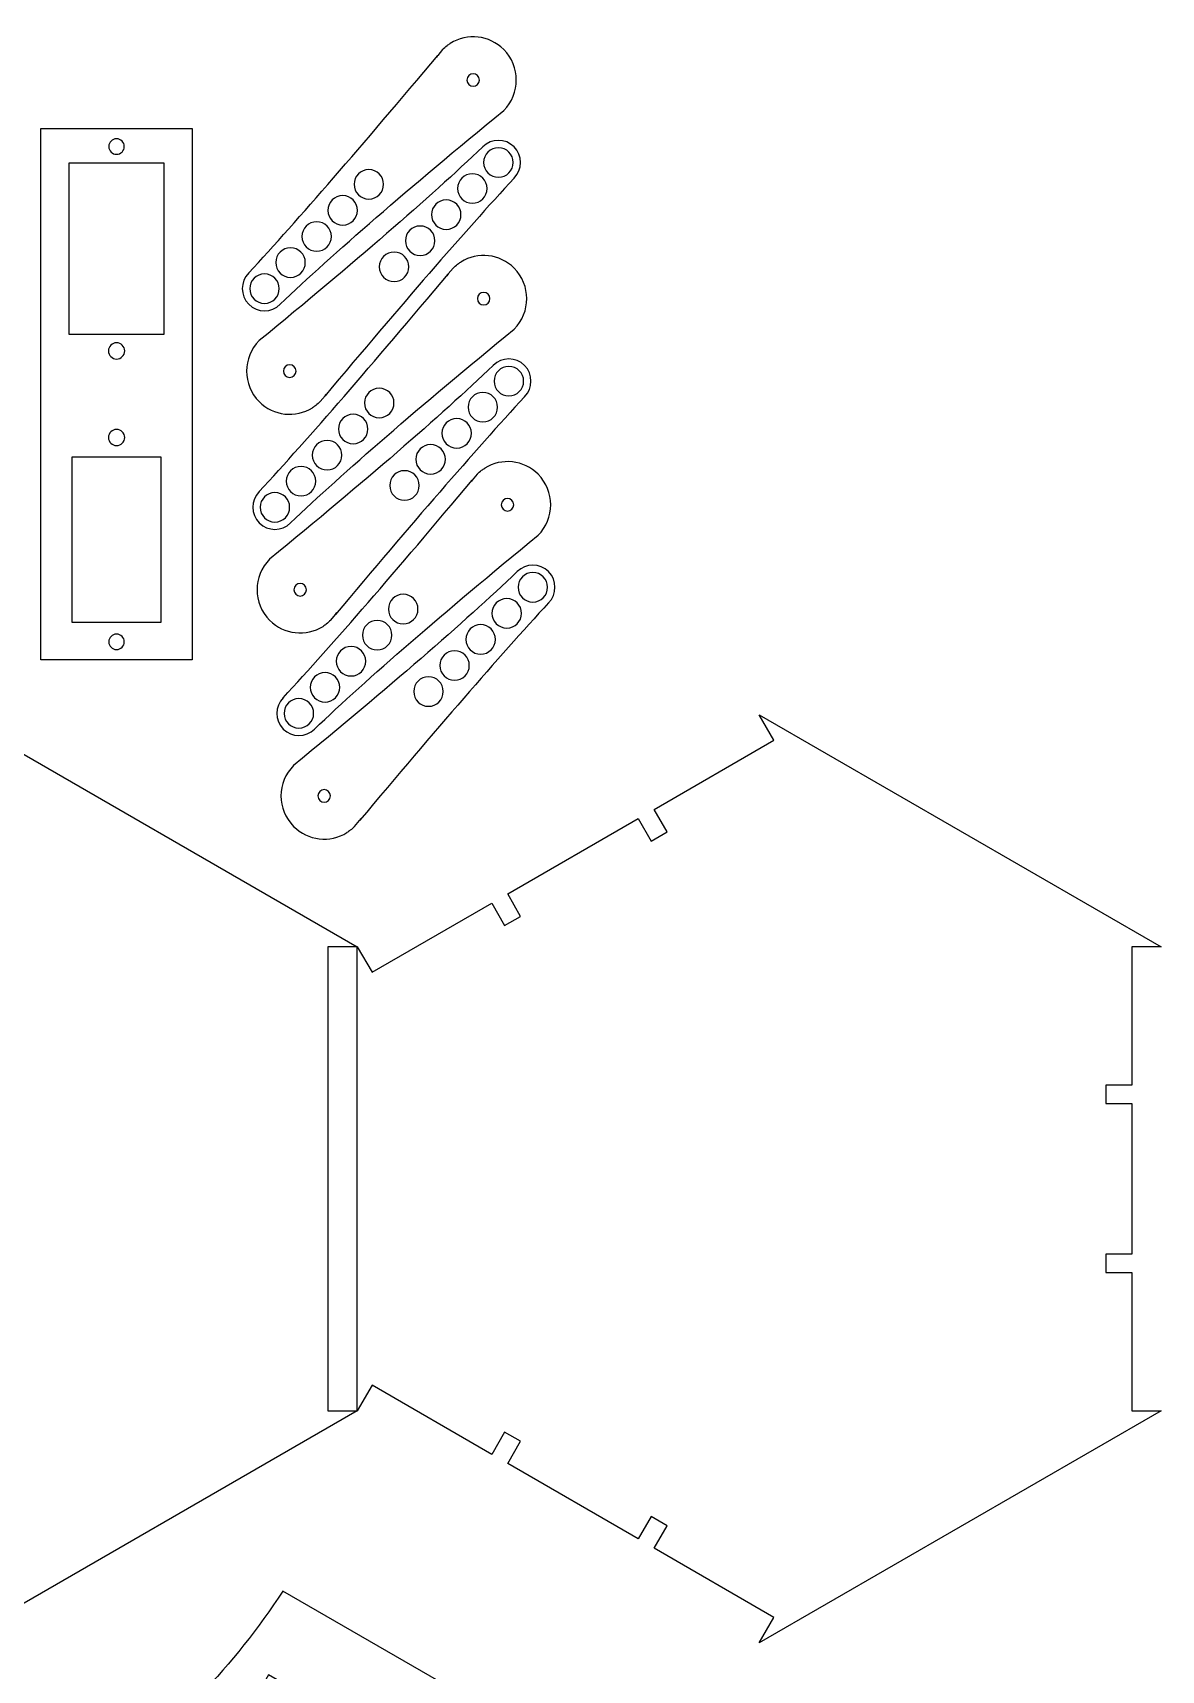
# Model space of a CAD drawing. Header units: inches. Extents: x 0 to 327, y 0 to 371.
# Drawn here: x 174 to 326.9, y 149.3 to 371.2 of the extents above; entities that cross this region are included whole.
import ezdxf

# ---------------------------------------------------------------- set-up
doc = ezdxf.new("R2010")
doc.units = ezdxf.units.IN
doc.header["$MEASUREMENT"] = 0
doc.layers.add('Layer 1', color=7, linetype='Continuous')

# ---------------------------------------------------------------- blocks, each defined once
blk = doc.blocks.new('block 13')
at = {"layer": 'Layer 1', "color": 7, "lineweight": 25, "true_color": 0xffffff}
blk.add_open_spline([(207.85, 160), (201.2, 149.94), (193.07, 141.16), (183.09, 134.4), (176.7, 130.07), (169.81, 126.74), (162.46, 124.37), (154.72, 121.86), (146.69, 120.49), (138.56, 120)], degree=3, knots=[0, 0, 0, 0, 1, 1, 1, 2, 2, 2, 3, 3, 3, 3], dxfattribs=at)
blk = doc.blocks.new('block 14')
at = {"layer": 'Layer 1', "color": 7, "lineweight": 25, "true_color": 0xffffff}
blk.add_lwpolyline([(138.5641, 120), (138.5641, 40)], dxfattribs=at)
blk = doc.blocks.new('block 15')
at = {"layer": 'Layer 1', "color": 7, "lineweight": 25, "true_color": 0xffffff}
blk.add_open_spline([(138.56, 40), (150.6, 39.28), (162.26, 36.62), (173.11, 31.36), (180.06, 27.99), (186.38, 23.69), (192.11, 18.51), (198.16, 13.06), (203.36, 6.8), (207.85, 0)], degree=3, knots=[0, 0, 0, 0, 1, 1, 1, 2, 2, 2, 3, 3, 3, 3], dxfattribs=at)
blk = doc.blocks.new('block 16')
at = {"layer": 'Layer 1', "color": 7, "lineweight": 25, "true_color": 0xffffff}
blk.add_lwpolyline([(207.85, 0), (277.13, 40)], dxfattribs=at)
blk = doc.blocks.new('block 17')
at = {"layer": 'Layer 1', "color": 7, "lineweight": 25, "true_color": 0xffffff}
blk.add_open_spline([(277.13, 40), (271.74, 50.78), (268.2, 62.21), (267.34, 74.24), (266.78, 81.94), (267.34, 89.57), (268.96, 97.12), (270.66, 105.08), (273.49, 112.72), (277.13, 120)], degree=3, knots=[0, 0, 0, 0, 1, 1, 1, 2, 2, 2, 3, 3, 3, 3], dxfattribs=at)
blk = doc.blocks.new('block 18')
at = {"layer": 'Layer 1', "color": 7, "lineweight": 25, "true_color": 0xffffff}
blk.add_lwpolyline([(277.13, 120), (207.85, 160)], dxfattribs=at)
blk = doc.blocks.new('block 19')
at = {"layer": 'Layer 1', "color": 7, "lineweight": 25, "true_color": 0xffffff}
blk.add_lwpolyline([(205.91, 148.65), (203.91, 145.18), (266.26, 109.18), (268.26, 112.65), (205.91, 148.65)], dxfattribs=at)
blk = doc.blocks.new('block 20')
at = {"layer": 'Layer 1', "color": 7, "lineweight": 25, "true_color": 0xffffff}
blk.add_lwpolyline([(149.36, 44), (153.36, 44), (153.36, 116), (149.36, 116), (149.36, 44)], dxfattribs=at)
blk = doc.blocks.new('block 21')
at = {"layer": 'Layer 1', "color": 7, "lineweight": 25, "true_color": 0xffffff}
blk.add_lwpolyline([(203.91, 14.82), (205.91, 11.35), (268.26, 47.35), (266.26, 50.82), (203.91, 14.82)], dxfattribs=at)
blk = doc.blocks.new('block 12')
at = {"layer": 'Layer 1'}
for name in ['block 13', 'block 18', 'block 19', 'block 14', 'block 17', 'block 20', 'block 21', 'block 15', 'block 16']:
    blk.add_blockref(name, (0, 0), dxfattribs=at)
blk = doc.blocks.new('block 25')
at = {"layer": 'Layer 1', "color": 7, "lineweight": 25, "true_color": 0xffffff}
blk.add_lwpolyline([(108.96, 247.35), (110.96, 243.88), (165.45, 275.34), (163.45, 278.8), (217.93, 247.35), (213.93, 247.35), (213.93, 184.44), (217.93, 184.44), (163.45, 152.98), (165.45, 156.44), (110.96, 187.9), (108.96, 184.44), (108.96, 247.35)], dxfattribs=at)
blk = doc.blocks.new('block 24')
at = {"layer": 'Layer 1'}
blk.add_blockref('block 25', (0, 0), dxfattribs=at)
blk = doc.blocks.new('block 27')
at = {"layer": 'Layer 1', "color": 7, "lineweight": 25, "true_color": 0xffffff}
blk.add_lwpolyline([(238.32, 254.5), (256, 264.71), (257.75, 261.68), (259.92, 262.93), (258.17, 265.96), (274.41, 275.34), (272.41, 278.8), (326.89, 247.35), (322.89, 247.35), (322.89, 228.6), (319.39, 228.6), (319.39, 226.1), (322.89, 226.1), (322.89, 205.69), (319.39, 205.69), (319.39, 203.19), (322.89, 203.19), (322.89, 184.44), (326.89, 184.44), (272.41, 152.98), (274.41, 156.44), (258.17, 165.82), (259.92, 168.85), (257.75, 170.1), (256, 167.07), (238.32, 177.28), (240.06, 180.32), (237.89, 181.56), (236.15, 178.53), (219.93, 187.9), (217.93, 184.44), (217.93, 247.35), (219.93, 243.88), (236.15, 253.25), (237.89, 250.22), (240.06, 251.46), (238.32, 254.5)], dxfattribs=at)
blk = doc.blocks.new('block 26')
at = {"layer": 'Layer 1'}
blk.add_blockref('block 27', (0, 0), dxfattribs=at)
blk = doc.blocks.new('block 61')
at = {"layer": 'Layer 1', "color": 7, "lineweight": 25, "true_color": 0xffffff}
blk.add_open_spline([(184.21, 316.38), (184.21, 316.98), (184.7, 317.48), (185.31, 317.48), (185.91, 317.48), (186.41, 316.98), (186.41, 316.38), (186.41, 315.77), (185.91, 315.28), (185.31, 315.28), (184.7, 315.28), (184.21, 315.77), (184.21, 316.38), (184.21, 316.38), (184.21, 316.38), (184.21, 316.38)], degree=3, knots=[0, 0, 0, 0, 1, 1, 1, 2, 2, 2, 3, 3, 3, 4, 4, 4, 5, 5, 5, 5], dxfattribs=at)
blk = doc.blocks.new('block 62')
at = {"layer": 'Layer 1', "color": 7, "lineweight": 25, "true_color": 0xffffff}
blk.add_open_spline([(184.21, 328.12), (184.21, 328.73), (184.7, 329.22), (185.31, 329.22), (185.91, 329.22), (186.41, 328.73), (186.41, 328.12), (186.41, 327.52), (185.91, 327.02), (185.31, 327.02), (184.7, 327.02), (184.21, 327.52), (184.21, 328.12), (184.21, 328.12), (184.21, 328.12), (184.21, 328.12)], degree=3, knots=[0, 0, 0, 0, 1, 1, 1, 2, 2, 2, 3, 3, 3, 4, 4, 4, 5, 5, 5, 5], dxfattribs=at)
blk = doc.blocks.new('block 63')
at = {"layer": 'Layer 1', "color": 7, "lineweight": 25, "true_color": 0xffffff}
blk.add_open_spline([(184.26, 288.68), (184.26, 289.26), (184.73, 289.73), (185.31, 289.73), (185.89, 289.73), (186.36, 289.26), (186.36, 288.68), (186.36, 288.1), (185.89, 287.63), (185.31, 287.63), (184.73, 287.63), (184.26, 288.1), (184.26, 288.68), (184.26, 288.68), (184.26, 288.68), (184.26, 288.68)], degree=3, knots=[0, 0, 0, 0, 1, 1, 1, 2, 2, 2, 3, 3, 3, 4, 4, 4, 5, 5, 5, 5], dxfattribs=at)
blk = doc.blocks.new('block 64')
at = {"layer": 'Layer 1', "color": 7, "lineweight": 25, "true_color": 0xffffff}
blk.add_open_spline([(184.26, 355.82), (184.26, 356.4), (184.73, 356.87), (185.31, 356.87), (185.89, 356.87), (186.36, 356.4), (186.36, 355.82), (186.36, 355.24), (185.89, 354.77), (185.31, 354.77), (184.73, 354.77), (184.26, 355.24), (184.26, 355.82), (184.26, 355.82), (184.26, 355.82), (184.26, 355.82)], degree=3, knots=[0, 0, 0, 0, 1, 1, 1, 2, 2, 2, 3, 3, 3, 4, 4, 4, 5, 5, 5, 5], dxfattribs=at)
blk = doc.blocks.new('block 65')
at = {"layer": 'Layer 1', "color": 7, "lineweight": 25, "true_color": 0xffffff}
blk.add_lwpolyline([(191.36, 313.73), (179.26, 313.73), (179.26, 291.33), (191.36, 291.33), (191.36, 313.73)], dxfattribs=at)
blk = doc.blocks.new('block 66')
at = {"layer": 'Layer 1', "color": 7, "lineweight": 25, "true_color": 0xffffff}
blk.add_lwpolyline([(191.76, 330.37), (191.76, 353.57), (178.86, 353.57), (178.86, 330.37), (191.76, 330.37)], dxfattribs=at)
blk = doc.blocks.new('block 67')
at = {"layer": 'Layer 1', "color": 7, "lineweight": 25, "true_color": 0xffffff}
blk.add_lwpolyline([(175.03, 286.25), (175.03, 358.25), (195.58, 358.25), (195.58, 286.25), (175.03, 286.25)], dxfattribs=at)
blk = doc.blocks.new('block 60')
at = {"layer": 'Layer 1'}
for name in ['block 67', 'block 64', 'block 66', 'block 62', 'block 61', 'block 65', 'block 63']:
    blk.add_blockref(name, (0, 0), dxfattribs=at)
blk = doc.blocks.new('block 77')
at = {"layer": 'Layer 1', "color": 7, "lineweight": 25, "true_color": 0xffffff}
blk.add_open_spline([(209.35, 295.74), (209.35, 296.21), (209.73, 296.59), (210.2, 296.59), (210.67, 296.59), (211.05, 296.21), (211.05, 295.74), (211.05, 295.27), (210.67, 294.89), (210.2, 294.89), (209.73, 294.89), (209.35, 295.27), (209.35, 295.74), (209.35, 295.74), (209.35, 295.74), (209.35, 295.74)], degree=3, knots=[0, 0, 0, 0, 1, 1, 1, 2, 2, 2, 3, 3, 3, 4, 4, 4, 5, 5, 5, 5], dxfattribs=at)
blk = doc.blocks.new('block 78')
at = {"layer": 'Layer 1', "color": 7, "lineweight": 25, "true_color": 0xffffff}
blk.add_open_spline([(222.34, 309.88), (222.34, 310.99), (223.23, 311.88), (224.34, 311.88), (225.44, 311.88), (226.34, 310.99), (226.34, 309.88), (226.34, 308.78), (225.44, 307.88), (224.34, 307.88), (223.23, 307.88), (222.34, 308.78), (222.34, 309.88), (222.34, 309.88), (222.34, 309.88), (222.34, 309.88)], degree=3, knots=[0, 0, 0, 0, 1, 1, 1, 2, 2, 2, 3, 3, 3, 4, 4, 4, 5, 5, 5, 5], dxfattribs=at)
blk = doc.blocks.new('block 79')
at = {"layer": 'Layer 1', "color": 7, "lineweight": 25, "true_color": 0xffffff}
blk.add_open_spline([(225.87, 313.42), (225.87, 314.52), (226.77, 315.42), (227.87, 315.42), (228.98, 315.42), (229.87, 314.52), (229.87, 313.42), (229.87, 312.31), (228.98, 311.42), (227.87, 311.42), (226.77, 311.42), (225.87, 312.31), (225.87, 313.42), (225.87, 313.42), (225.87, 313.42), (225.87, 313.42)], degree=3, knots=[0, 0, 0, 0, 1, 1, 1, 2, 2, 2, 3, 3, 3, 4, 4, 4, 5, 5, 5, 5], dxfattribs=at)
blk = doc.blocks.new('block 80')
at = {"layer": 'Layer 1', "color": 7, "lineweight": 25, "true_color": 0xffffff}
blk.add_open_spline([(232.95, 320.49), (232.95, 321.59), (233.84, 322.49), (234.95, 322.49), (236.05, 322.49), (236.95, 321.59), (236.95, 320.49), (236.95, 319.38), (236.05, 318.49), (234.95, 318.49), (233.84, 318.49), (232.95, 319.38), (232.95, 320.49), (232.95, 320.49), (232.95, 320.49), (232.95, 320.49)], degree=3, knots=[0, 0, 0, 0, 1, 1, 1, 2, 2, 2, 3, 3, 3, 4, 4, 4, 5, 5, 5, 5], dxfattribs=at)
blk = doc.blocks.new('block 81')
at = {"layer": 'Layer 1', "color": 7, "lineweight": 25, "true_color": 0xffffff}
blk.add_open_spline([(229.41, 316.95), (229.41, 318.06), (230.31, 318.95), (231.41, 318.95), (232.51, 318.95), (233.41, 318.06), (233.41, 316.95), (233.41, 315.85), (232.51, 314.95), (231.41, 314.95), (230.31, 314.95), (229.41, 315.85), (229.41, 316.95), (229.41, 316.95), (229.41, 316.95), (229.41, 316.95)], degree=3, knots=[0, 0, 0, 0, 1, 1, 1, 2, 2, 2, 3, 3, 3, 4, 4, 4, 5, 5, 5, 5], dxfattribs=at)
blk = doc.blocks.new('block 82')
at = {"layer": 'Layer 1', "color": 7, "lineweight": 25, "true_color": 0xffffff}
blk.add_open_spline([(240.6, 321.9), (241.77, 323.07), (241.77, 324.97), (240.6, 326.14), (239.43, 327.32), (237.53, 327.32), (236.36, 326.14)], degree=3, knots=[0, 0, 0, 0, 1, 1, 1, 2, 2, 2, 2], dxfattribs=at)
blk = doc.blocks.new('block 83')
at = {"layer": 'Layer 1', "color": 7, "lineweight": 25, "true_color": 0xffffff}
blk.add_open_spline([(236.36, 326.14), (229.08, 319.21), (218.98, 310.46), (206.06, 299.88)], degree=3, dxfattribs=at)
blk = doc.blocks.new('block 84')
at = {"layer": 'Layer 1', "color": 7, "lineweight": 25, "true_color": 0xffffff}
blk.add_open_spline([(206.06, 299.88), (203.78, 297.59), (203.78, 293.89), (206.06, 291.6), (207.99, 289.68), (210.99, 289.33), (213.3, 290.78)], degree=3, knots=[0, 0, 0, 0, 1, 1, 1, 2, 2, 2, 2], dxfattribs=at)
blk = doc.blocks.new('block 85')
at = {"layer": 'Layer 1', "color": 7, "lineweight": 25, "true_color": 0xffffff}
blk.add_open_spline([(214.33, 291.6), (214.15, 291.42), (213.95, 291.24), (213.73, 291.07), (213.59, 290.97), (213.44, 290.87), (213.3, 290.78)], degree=3, knots=[0, 0, 0, 0, 1, 1, 1, 2, 2, 2, 2], dxfattribs=at)
blk = doc.blocks.new('block 86')
at = {"layer": 'Layer 1', "color": 7, "lineweight": 25, "true_color": 0xffffff}
blk.add_lwpolyline([(214.33, 291.6), (214.33, 291.6)], dxfattribs=at)
blk = doc.blocks.new('block 87')
at = {"layer": 'Layer 1', "color": 7, "lineweight": 25, "true_color": 0xffffff}
blk.add_lwpolyline([(214.33, 291.6), (215, 292.4)], dxfattribs=at)
blk = doc.blocks.new('block 88')
at = {"layer": 'Layer 1', "color": 7, "lineweight": 25, "true_color": 0xffffff}
blk.add_open_spline([(215, 292.4), (215.05, 292.48), (215.11, 292.56), (215.16, 292.64)], degree=3, dxfattribs=at)
blk = doc.blocks.new('block 89')
at = {"layer": 'Layer 1', "color": 7, "lineweight": 25, "true_color": 0xffffff}
blk.add_open_spline([(215, 292.4), (215.05, 292.48), (215.11, 292.56), (215.16, 292.64)], degree=3, dxfattribs=at)
blk = doc.blocks.new('block 90')
at = {"layer": 'Layer 1', "color": 7, "lineweight": 25, "true_color": 0xffffff}
blk.add_open_spline([(240.6, 321.9), (233.81, 314.52), (225.27, 304.68), (215, 292.4)], degree=3, dxfattribs=at)
blk = doc.blocks.new('block 91')
at = {"layer": 'Layer 1', "color": 7, "lineweight": 25, "true_color": 0xffffff}
blk.add_open_spline([(236.48, 324.02), (236.48, 325.13), (237.38, 326.02), (238.48, 326.02), (239.59, 326.02), (240.48, 325.13), (240.48, 324.02), (240.48, 322.92), (239.59, 322.02), (238.48, 322.02), (237.38, 322.02), (236.48, 322.92), (236.48, 324.02), (236.48, 324.02), (236.48, 324.02), (236.48, 324.02)], degree=3, knots=[0, 0, 0, 0, 1, 1, 1, 2, 2, 2, 3, 3, 3, 4, 4, 4, 5, 5, 5, 5], dxfattribs=at)
blk = doc.blocks.new('block 76')
at = {"layer": 'Layer 1'}
for name in ['block 82', 'block 83', 'block 91', 'block 90', 'block 80', 'block 81', 'block 79', 'block 78', 'block 84', 'block 77', 'block 85', 'block 87', 'block 86', 'block 88', 'block 89']:
    blk.add_blockref(name, (0, 0), dxfattribs=at)
blk = doc.blocks.new('block 93')
at = {"layer": 'Layer 1', "color": 7, "lineweight": 25, "true_color": 0xffffff}
blk.add_open_spline([(235.91, 335.2), (235.91, 334.74), (235.53, 334.35), (235.06, 334.35), (234.59, 334.35), (234.21, 334.74), (234.21, 335.2), (234.21, 335.67), (234.59, 336.05), (235.06, 336.05), (235.53, 336.05), (235.91, 335.67), (235.91, 335.2), (235.91, 335.2), (235.91, 335.2), (235.91, 335.2)], degree=3, knots=[0, 0, 0, 0, 1, 1, 1, 2, 2, 2, 3, 3, 3, 4, 4, 4, 5, 5, 5, 5], dxfattribs=at)
blk = doc.blocks.new('block 94')
at = {"layer": 'Layer 1', "color": 7, "lineweight": 25, "true_color": 0xffffff}
blk.add_open_spline([(222.91, 321.06), (222.91, 319.96), (222.02, 319.06), (220.91, 319.06), (219.81, 319.06), (218.91, 319.96), (218.91, 321.06), (218.91, 322.17), (219.81, 323.06), (220.91, 323.06), (222.02, 323.06), (222.91, 322.17), (222.91, 321.06), (222.91, 321.06), (222.91, 321.06), (222.91, 321.06)], degree=3, knots=[0, 0, 0, 0, 1, 1, 1, 2, 2, 2, 3, 3, 3, 4, 4, 4, 5, 5, 5, 5], dxfattribs=at)
blk = doc.blocks.new('block 95')
at = {"layer": 'Layer 1', "color": 7, "lineweight": 25, "true_color": 0xffffff}
blk.add_open_spline([(219.38, 317.53), (219.38, 316.42), (218.48, 315.53), (217.38, 315.53), (216.27, 315.53), (215.38, 316.42), (215.38, 317.53), (215.38, 318.63), (216.27, 319.53), (217.38, 319.53), (218.48, 319.53), (219.38, 318.63), (219.38, 317.53), (219.38, 317.53), (219.38, 317.53), (219.38, 317.53)], degree=3, knots=[0, 0, 0, 0, 1, 1, 1, 2, 2, 2, 3, 3, 3, 4, 4, 4, 5, 5, 5, 5], dxfattribs=at)
blk = doc.blocks.new('block 96')
at = {"layer": 'Layer 1', "color": 7, "lineweight": 25, "true_color": 0xffffff}
blk.add_open_spline([(212.31, 310.46), (212.31, 309.35), (211.41, 308.46), (210.31, 308.46), (209.2, 308.46), (208.31, 309.35), (208.31, 310.46), (208.31, 311.56), (209.2, 312.46), (210.31, 312.46), (211.41, 312.46), (212.31, 311.56), (212.31, 310.46), (212.31, 310.46), (212.31, 310.46), (212.31, 310.46)], degree=3, knots=[0, 0, 0, 0, 1, 1, 1, 2, 2, 2, 3, 3, 3, 4, 4, 4, 5, 5, 5, 5], dxfattribs=at)
blk = doc.blocks.new('block 97')
at = {"layer": 'Layer 1', "color": 7, "lineweight": 25, "true_color": 0xffffff}
blk.add_open_spline([(215.84, 313.99), (215.84, 312.89), (214.95, 311.99), (213.84, 311.99), (212.74, 311.99), (211.84, 312.89), (211.84, 313.99), (211.84, 315.1), (212.74, 315.99), (213.84, 315.99), (214.95, 315.99), (215.84, 315.1), (215.84, 313.99), (215.84, 313.99), (215.84, 313.99), (215.84, 313.99)], degree=3, knots=[0, 0, 0, 0, 1, 1, 1, 2, 2, 2, 3, 3, 3, 4, 4, 4, 5, 5, 5, 5], dxfattribs=at)
blk = doc.blocks.new('block 98')
at = {"layer": 'Layer 1', "color": 7, "lineweight": 25, "true_color": 0xffffff}
blk.add_open_spline([(204.65, 309.04), (203.48, 307.87), (203.48, 305.97), (204.65, 304.8), (205.82, 303.63), (207.72, 303.63), (208.89, 304.8)], degree=3, knots=[0, 0, 0, 0, 1, 1, 1, 2, 2, 2, 2], dxfattribs=at)
blk = doc.blocks.new('block 99')
at = {"layer": 'Layer 1', "color": 7, "lineweight": 25, "true_color": 0xffffff}
blk.add_open_spline([(208.89, 304.8), (216.17, 311.73), (226.27, 320.49), (239.19, 331.07)], degree=3, dxfattribs=at)
blk = doc.blocks.new('block 100')
at = {"layer": 'Layer 1', "color": 7, "lineweight": 25, "true_color": 0xffffff}
blk.add_open_spline([(239.19, 331.07), (241.48, 333.35), (241.48, 337.06), (239.19, 339.34), (237.27, 341.27), (234.27, 341.61), (231.96, 340.17)], degree=3, knots=[0, 0, 0, 0, 1, 1, 1, 2, 2, 2, 2], dxfattribs=at)
blk = doc.blocks.new('block 101')
at = {"layer": 'Layer 1', "color": 7, "lineweight": 25, "true_color": 0xffffff}
blk.add_open_spline([(230.92, 339.34), (231.1, 339.52), (231.31, 339.7), (231.53, 339.87), (231.67, 339.98), (231.81, 340.08), (231.96, 340.17)], degree=3, knots=[0, 0, 0, 0, 1, 1, 1, 2, 2, 2, 2], dxfattribs=at)
blk = doc.blocks.new('block 102')
at = {"layer": 'Layer 1', "color": 7, "lineweight": 25, "true_color": 0xffffff}
blk.add_lwpolyline([(230.92, 339.34), (230.92, 339.34)], dxfattribs=at)
blk = doc.blocks.new('block 103')
at = {"layer": 'Layer 1', "color": 7, "lineweight": 25, "true_color": 0xffffff}
blk.add_lwpolyline([(230.92, 339.34), (230.25, 338.55)], dxfattribs=at)
blk = doc.blocks.new('block 104')
at = {"layer": 'Layer 1', "color": 7, "lineweight": 25, "true_color": 0xffffff}
blk.add_open_spline([(230.25, 338.55), (230.2, 338.47), (230.15, 338.39), (230.09, 338.3)], degree=3, dxfattribs=at)
blk = doc.blocks.new('block 105')
at = {"layer": 'Layer 1', "color": 7, "lineweight": 25, "true_color": 0xffffff}
blk.add_open_spline([(230.25, 338.54), (230.2, 338.47), (230.15, 338.39), (230.09, 338.3)], degree=3, dxfattribs=at)
blk = doc.blocks.new('block 106')
at = {"layer": 'Layer 1', "color": 7, "lineweight": 25, "true_color": 0xffffff}
blk.add_open_spline([(204.65, 309.04), (211.44, 316.43), (219.98, 326.26), (230.25, 338.54)], degree=3, dxfattribs=at)
blk = doc.blocks.new('block 107')
at = {"layer": 'Layer 1', "color": 7, "lineweight": 25, "true_color": 0xffffff}
blk.add_open_spline([(208.77, 306.92), (208.77, 305.82), (207.88, 304.92), (206.77, 304.92), (205.67, 304.92), (204.77, 305.82), (204.77, 306.92), (204.77, 308.03), (205.67, 308.92), (206.77, 308.92), (207.88, 308.92), (208.77, 308.03), (208.77, 306.92), (208.77, 306.92), (208.77, 306.92), (208.77, 306.92)], degree=3, knots=[0, 0, 0, 0, 1, 1, 1, 2, 2, 2, 3, 3, 3, 4, 4, 4, 5, 5, 5, 5], dxfattribs=at)
blk = doc.blocks.new('block 92')
at = {"layer": 'Layer 1'}
for name in ['block 101', 'block 100', 'block 106', 'block 104', 'block 105', 'block 103', 'block 102', 'block 93', 'block 99', 'block 94', 'block 95', 'block 97', 'block 96', 'block 98', 'block 107']:
    blk.add_blockref(name, (0, 0), dxfattribs=at)
blk = doc.blocks.new('block 109')
at = {"layer": 'Layer 1', "color": 7, "lineweight": 25, "true_color": 0xffffff}
blk.add_open_spline([(212.59, 267.79), (212.59, 268.26), (212.98, 268.64), (213.44, 268.64), (213.91, 268.64), (214.29, 268.26), (214.29, 267.79), (214.29, 267.32), (213.91, 266.94), (213.44, 266.94), (212.98, 266.94), (212.59, 267.32), (212.59, 267.79), (212.59, 267.79), (212.59, 267.79), (212.59, 267.79)], degree=3, knots=[0, 0, 0, 0, 1, 1, 1, 2, 2, 2, 3, 3, 3, 4, 4, 4, 5, 5, 5, 5], dxfattribs=at)
blk = doc.blocks.new('block 110')
at = {"layer": 'Layer 1', "color": 7, "lineweight": 25, "true_color": 0xffffff}
blk.add_open_spline([(225.59, 281.94), (225.59, 283.04), (226.48, 283.94), (227.59, 283.94), (228.69, 283.94), (229.59, 283.04), (229.59, 281.94), (229.59, 280.83), (228.69, 279.94), (227.59, 279.94), (226.48, 279.94), (225.59, 280.83), (225.59, 281.94), (225.59, 281.94), (225.59, 281.94), (225.59, 281.94)], degree=3, knots=[0, 0, 0, 0, 1, 1, 1, 2, 2, 2, 3, 3, 3, 4, 4, 4, 5, 5, 5, 5], dxfattribs=at)
blk = doc.blocks.new('block 111')
at = {"layer": 'Layer 1', "color": 7, "lineweight": 25, "true_color": 0xffffff}
blk.add_open_spline([(229.12, 285.47), (229.12, 286.58), (230.02, 287.47), (231.12, 287.47), (232.23, 287.47), (233.12, 286.58), (233.12, 285.47), (233.12, 284.37), (232.23, 283.47), (231.12, 283.47), (230.02, 283.47), (229.12, 284.37), (229.12, 285.47), (229.12, 285.47), (229.12, 285.47), (229.12, 285.47)], degree=3, knots=[0, 0, 0, 0, 1, 1, 1, 2, 2, 2, 3, 3, 3, 4, 4, 4, 5, 5, 5, 5], dxfattribs=at)
blk = doc.blocks.new('block 112')
at = {"layer": 'Layer 1', "color": 7, "lineweight": 25, "true_color": 0xffffff}
blk.add_open_spline([(236.19, 292.54), (236.19, 293.65), (237.09, 294.54), (238.19, 294.54), (239.3, 294.54), (240.19, 293.65), (240.19, 292.54), (240.19, 291.44), (239.3, 290.54), (238.19, 290.54), (237.09, 290.54), (236.19, 291.44), (236.19, 292.54), (236.19, 292.54), (236.19, 292.54), (236.19, 292.54)], degree=3, knots=[0, 0, 0, 0, 1, 1, 1, 2, 2, 2, 3, 3, 3, 4, 4, 4, 5, 5, 5, 5], dxfattribs=at)
blk = doc.blocks.new('block 113')
at = {"layer": 'Layer 1', "color": 7, "lineweight": 25, "true_color": 0xffffff}
blk.add_open_spline([(232.66, 289.01), (232.66, 290.11), (233.55, 291.01), (234.66, 291.01), (235.76, 291.01), (236.66, 290.11), (236.66, 289.01), (236.66, 287.9), (235.76, 287.01), (234.66, 287.01), (233.55, 287.01), (232.66, 287.9), (232.66, 289.01), (232.66, 289.01), (232.66, 289.01), (232.66, 289.01)], degree=3, knots=[0, 0, 0, 0, 1, 1, 1, 2, 2, 2, 3, 3, 3, 4, 4, 4, 5, 5, 5, 5], dxfattribs=at)
blk = doc.blocks.new('block 114')
at = {"layer": 'Layer 1', "color": 7, "lineweight": 25, "true_color": 0xffffff}
blk.add_open_spline([(243.85, 293.96), (245.02, 295.13), (245.02, 297.03), (243.85, 298.2), (242.68, 299.37), (240.78, 299.37), (239.61, 298.2)], degree=3, knots=[0, 0, 0, 0, 1, 1, 1, 2, 2, 2, 2], dxfattribs=at)
blk = doc.blocks.new('block 115')
at = {"layer": 'Layer 1', "color": 7, "lineweight": 25, "true_color": 0xffffff}
blk.add_open_spline([(239.61, 298.2), (232.33, 291.27), (222.23, 282.51), (209.31, 271.93)], degree=3, dxfattribs=at)
blk = doc.blocks.new('block 116')
at = {"layer": 'Layer 1', "color": 7, "lineweight": 25, "true_color": 0xffffff}
blk.add_open_spline([(209.31, 271.93), (207.02, 269.65), (207.02, 265.94), (209.31, 263.66), (211.23, 261.73), (214.23, 261.39), (216.54, 262.83)], degree=3, knots=[0, 0, 0, 0, 1, 1, 1, 2, 2, 2, 2], dxfattribs=at)
blk = doc.blocks.new('block 117')
at = {"layer": 'Layer 1', "color": 7, "lineweight": 25, "true_color": 0xffffff}
blk.add_open_spline([(217.58, 263.66), (217.4, 263.48), (217.19, 263.29), (216.97, 263.13), (216.83, 263.02), (216.69, 262.92), (216.54, 262.83)], degree=3, knots=[0, 0, 0, 0, 1, 1, 1, 2, 2, 2, 2], dxfattribs=at)
blk = doc.blocks.new('block 118')
at = {"layer": 'Layer 1', "color": 7, "lineweight": 25, "true_color": 0xffffff}
blk.add_lwpolyline([(217.58, 263.66), (217.58, 263.66)], dxfattribs=at)
blk = doc.blocks.new('block 119')
at = {"layer": 'Layer 1', "color": 7, "lineweight": 25, "true_color": 0xffffff}
blk.add_lwpolyline([(217.58, 263.66), (218.25, 264.45)], dxfattribs=at)
blk = doc.blocks.new('block 120')
at = {"layer": 'Layer 1', "color": 7, "lineweight": 25, "true_color": 0xffffff}
blk.add_open_spline([(218.25, 264.45), (218.3, 264.53), (218.36, 264.61), (218.41, 264.69)], degree=3, dxfattribs=at)
blk = doc.blocks.new('block 121')
at = {"layer": 'Layer 1', "color": 7, "lineweight": 25, "true_color": 0xffffff}
blk.add_open_spline([(218.25, 264.45), (218.3, 264.53), (218.36, 264.61), (218.41, 264.69)], degree=3, dxfattribs=at)
blk = doc.blocks.new('block 122')
at = {"layer": 'Layer 1', "color": 7, "lineweight": 25, "true_color": 0xffffff}
blk.add_open_spline([(243.85, 293.96), (237.06, 286.57), (228.52, 276.74), (218.25, 264.45)], degree=3, dxfattribs=at)
blk = doc.blocks.new('block 123')
at = {"layer": 'Layer 1', "color": 7, "lineweight": 25, "true_color": 0xffffff}
blk.add_open_spline([(239.73, 296.08), (239.73, 297.18), (240.62, 298.08), (241.73, 298.08), (242.83, 298.08), (243.73, 297.18), (243.73, 296.08), (243.73, 294.97), (242.83, 294.08), (241.73, 294.08), (240.62, 294.08), (239.73, 294.97), (239.73, 296.08), (239.73, 296.08), (239.73, 296.08), (239.73, 296.08)], degree=3, knots=[0, 0, 0, 0, 1, 1, 1, 2, 2, 2, 3, 3, 3, 4, 4, 4, 5, 5, 5, 5], dxfattribs=at)
blk = doc.blocks.new('block 108')
at = {"layer": 'Layer 1'}
for name in ['block 115', 'block 114', 'block 123', 'block 122', 'block 112', 'block 113', 'block 111', 'block 110', 'block 116', 'block 109', 'block 119', 'block 120', 'block 121', 'block 117', 'block 118']:
    blk.add_blockref(name, (0, 0), dxfattribs=at)
blk = doc.blocks.new('block 125')
at = {"layer": 'Layer 1', "color": 7, "lineweight": 25, "true_color": 0xffffff}
blk.add_open_spline([(239.15, 307.26), (239.15, 306.79), (238.77, 306.41), (238.3, 306.41), (237.83, 306.41), (237.45, 306.79), (237.45, 307.26), (237.45, 307.73), (237.83, 308.11), (238.3, 308.11), (238.77, 308.11), (239.15, 307.73), (239.15, 307.26), (239.15, 307.26), (239.15, 307.26), (239.15, 307.26)], degree=3, knots=[0, 0, 0, 0, 1, 1, 1, 2, 2, 2, 3, 3, 3, 4, 4, 4, 5, 5, 5, 5], dxfattribs=at)
blk = doc.blocks.new('block 126')
at = {"layer": 'Layer 1', "color": 7, "lineweight": 25, "true_color": 0xffffff}
blk.add_open_spline([(226.16, 293.12), (226.16, 292.01), (225.27, 291.12), (224.16, 291.12), (223.06, 291.12), (222.16, 292.01), (222.16, 293.12), (222.16, 294.22), (223.06, 295.12), (224.16, 295.12), (225.27, 295.12), (226.16, 294.22), (226.16, 293.12), (226.16, 293.12), (226.16, 293.12), (226.16, 293.12)], degree=3, knots=[0, 0, 0, 0, 1, 1, 1, 2, 2, 2, 3, 3, 3, 4, 4, 4, 5, 5, 5, 5], dxfattribs=at)
blk = doc.blocks.new('block 127')
at = {"layer": 'Layer 1', "color": 7, "lineweight": 25, "true_color": 0xffffff}
blk.add_open_spline([(222.63, 289.58), (222.63, 288.48), (221.73, 287.58), (220.63, 287.58), (219.52, 287.58), (218.63, 288.48), (218.63, 289.58), (218.63, 290.69), (219.52, 291.58), (220.63, 291.58), (221.73, 291.58), (222.63, 290.69), (222.63, 289.58), (222.63, 289.58), (222.63, 289.58), (222.63, 289.58)], degree=3, knots=[0, 0, 0, 0, 1, 1, 1, 2, 2, 2, 3, 3, 3, 4, 4, 4, 5, 5, 5, 5], dxfattribs=at)
blk = doc.blocks.new('block 128')
at = {"layer": 'Layer 1', "color": 7, "lineweight": 25, "true_color": 0xffffff}
blk.add_open_spline([(215.56, 282.51), (215.56, 281.41), (214.66, 280.51), (213.56, 280.51), (212.45, 280.51), (211.56, 281.41), (211.56, 282.51), (211.56, 283.62), (212.45, 284.51), (213.56, 284.51), (214.66, 284.51), (215.56, 283.62), (215.56, 282.51), (215.56, 282.51), (215.56, 282.51), (215.56, 282.51)], degree=3, knots=[0, 0, 0, 0, 1, 1, 1, 2, 2, 2, 3, 3, 3, 4, 4, 4, 5, 5, 5, 5], dxfattribs=at)
blk = doc.blocks.new('block 129')
at = {"layer": 'Layer 1', "color": 7, "lineweight": 25, "true_color": 0xffffff}
blk.add_open_spline([(219.09, 286.05), (219.09, 284.94), (218.2, 284.05), (217.09, 284.05), (215.99, 284.05), (215.09, 284.94), (215.09, 286.05), (215.09, 287.15), (215.99, 288.05), (217.09, 288.05), (218.2, 288.05), (219.09, 287.15), (219.09, 286.05), (219.09, 286.05), (219.09, 286.05), (219.09, 286.05)], degree=3, knots=[0, 0, 0, 0, 1, 1, 1, 2, 2, 2, 3, 3, 3, 4, 4, 4, 5, 5, 5, 5], dxfattribs=at)
blk = doc.blocks.new('block 130')
at = {"layer": 'Layer 1', "color": 7, "lineweight": 25, "true_color": 0xffffff}
blk.add_open_spline([(207.9, 281.1), (206.73, 279.93), (206.73, 278.03), (207.9, 276.85), (209.07, 275.68), (210.97, 275.68), (212.14, 276.85)], degree=3, knots=[0, 0, 0, 0, 1, 1, 1, 2, 2, 2, 2], dxfattribs=at)
blk = doc.blocks.new('block 131')
at = {"layer": 'Layer 1', "color": 7, "lineweight": 25, "true_color": 0xffffff}
blk.add_open_spline([(212.14, 276.85), (219.42, 283.78), (229.52, 292.54), (242.44, 303.12)], degree=3, dxfattribs=at)
blk = doc.blocks.new('block 132')
at = {"layer": 'Layer 1', "color": 7, "lineweight": 25, "true_color": 0xffffff}
blk.add_open_spline([(242.44, 303.12), (244.73, 305.41), (244.73, 309.11), (242.44, 311.4), (240.51, 313.32), (237.51, 313.66), (235.2, 312.22)], degree=3, knots=[0, 0, 0, 0, 1, 1, 1, 2, 2, 2, 2], dxfattribs=at)
blk = doc.blocks.new('block 133')
at = {"layer": 'Layer 1', "color": 7, "lineweight": 25, "true_color": 0xffffff}
blk.add_open_spline([(234.17, 311.4), (234.35, 311.58), (234.56, 311.76), (234.78, 311.93), (234.92, 312.03), (235.06, 312.13), (235.2, 312.22)], degree=3, knots=[0, 0, 0, 0, 1, 1, 1, 2, 2, 2, 2], dxfattribs=at)
blk = doc.blocks.new('block 134')
at = {"layer": 'Layer 1', "color": 7, "lineweight": 25, "true_color": 0xffffff}
blk.add_lwpolyline([(234.17, 311.4), (234.17, 311.4)], dxfattribs=at)
blk = doc.blocks.new('block 135')
at = {"layer": 'Layer 1', "color": 7, "lineweight": 25, "true_color": 0xffffff}
blk.add_lwpolyline([(234.17, 311.4), (233.5, 310.6)], dxfattribs=at)
blk = doc.blocks.new('block 136')
at = {"layer": 'Layer 1', "color": 7, "lineweight": 25, "true_color": 0xffffff}
blk.add_open_spline([(233.5, 310.6), (233.45, 310.52), (233.39, 310.44), (233.34, 310.36)], degree=3, dxfattribs=at)
blk = doc.blocks.new('block 137')
at = {"layer": 'Layer 1', "color": 7, "lineweight": 25, "true_color": 0xffffff}
blk.add_open_spline([(233.5, 310.6), (233.45, 310.52), (233.39, 310.44), (233.34, 310.36)], degree=3, dxfattribs=at)
blk = doc.blocks.new('block 138')
at = {"layer": 'Layer 1', "color": 7, "lineweight": 25, "true_color": 0xffffff}
blk.add_open_spline([(207.9, 281.1), (214.69, 288.48), (223.23, 298.31), (233.5, 310.6)], degree=3, dxfattribs=at)
blk = doc.blocks.new('block 139')
at = {"layer": 'Layer 1', "color": 7, "lineweight": 25, "true_color": 0xffffff}
blk.add_open_spline([(212.02, 278.98), (212.02, 277.87), (211.12, 276.98), (210.02, 276.98), (208.92, 276.98), (208.02, 277.87), (208.02, 278.98), (208.02, 280.08), (208.92, 280.98), (210.02, 280.98), (211.12, 280.98), (212.02, 280.08), (212.02, 278.98), (212.02, 278.98), (212.02, 278.98), (212.02, 278.98)], degree=3, knots=[0, 0, 0, 0, 1, 1, 1, 2, 2, 2, 3, 3, 3, 4, 4, 4, 5, 5, 5, 5], dxfattribs=at)
blk = doc.blocks.new('block 124')
at = {"layer": 'Layer 1'}
for name in ['block 132', 'block 135', 'block 133', 'block 134', 'block 138', 'block 136', 'block 137', 'block 125', 'block 131', 'block 126', 'block 127', 'block 129', 'block 128', 'block 130', 'block 139']:
    blk.add_blockref(name, (0, 0), dxfattribs=at)
blk = doc.blocks.new('block 141')
at = {"layer": 'Layer 1', "color": 7, "lineweight": 25, "true_color": 0xffffff}
blk.add_open_spline([(207.93, 325.38), (207.93, 325.85), (208.31, 326.23), (208.78, 326.23), (209.25, 326.23), (209.63, 325.85), (209.63, 325.38), (209.63, 324.91), (209.25, 324.53), (208.78, 324.53), (208.31, 324.53), (207.93, 324.91), (207.93, 325.38), (207.93, 325.38), (207.93, 325.38), (207.93, 325.38)], degree=3, knots=[0, 0, 0, 0, 1, 1, 1, 2, 2, 2, 3, 3, 3, 4, 4, 4, 5, 5, 5, 5], dxfattribs=at)
blk = doc.blocks.new('block 142')
at = {"layer": 'Layer 1', "color": 7, "lineweight": 25, "true_color": 0xffffff}
blk.add_open_spline([(220.92, 339.52), (220.92, 340.62), (221.82, 341.52), (222.92, 341.52), (224.03, 341.52), (224.92, 340.62), (224.92, 339.52), (224.92, 338.41), (224.03, 337.52), (222.92, 337.52), (221.82, 337.52), (220.92, 338.41), (220.92, 339.52), (220.92, 339.52), (220.92, 339.52), (220.92, 339.52)], degree=3, knots=[0, 0, 0, 0, 1, 1, 1, 2, 2, 2, 3, 3, 3, 4, 4, 4, 5, 5, 5, 5], dxfattribs=at)
blk = doc.blocks.new('block 143')
at = {"layer": 'Layer 1', "color": 7, "lineweight": 25, "true_color": 0xffffff}
blk.add_open_spline([(224.46, 343.05), (224.46, 344.16), (225.35, 345.05), (226.46, 345.05), (227.56, 345.05), (228.46, 344.16), (228.46, 343.05), (228.46, 341.95), (227.56, 341.05), (226.46, 341.05), (225.35, 341.05), (224.46, 341.95), (224.46, 343.05), (224.46, 343.05), (224.46, 343.05), (224.46, 343.05)], degree=3, knots=[0, 0, 0, 0, 1, 1, 1, 2, 2, 2, 3, 3, 3, 4, 4, 4, 5, 5, 5, 5], dxfattribs=at)
blk = doc.blocks.new('block 144')
at = {"layer": 'Layer 1', "color": 7, "lineweight": 25, "true_color": 0xffffff}
blk.add_open_spline([(231.53, 350.13), (231.53, 351.23), (232.42, 352.13), (233.53, 352.13), (234.63, 352.13), (235.53, 351.23), (235.53, 350.13), (235.53, 349.02), (234.63, 348.13), (233.53, 348.13), (232.42, 348.13), (231.53, 349.02), (231.53, 350.13), (231.53, 350.13), (231.53, 350.13), (231.53, 350.13)], degree=3, knots=[0, 0, 0, 0, 1, 1, 1, 2, 2, 2, 3, 3, 3, 4, 4, 4, 5, 5, 5, 5], dxfattribs=at)
blk = doc.blocks.new('block 145')
at = {"layer": 'Layer 1', "color": 7, "lineweight": 25, "true_color": 0xffffff}
blk.add_open_spline([(227.99, 346.59), (227.99, 347.69), (228.89, 348.59), (229.99, 348.59), (231.1, 348.59), (231.99, 347.69), (231.99, 346.59), (231.99, 345.49), (231.1, 344.59), (229.99, 344.59), (228.89, 344.59), (227.99, 345.49), (227.99, 346.59), (227.99, 346.59), (227.99, 346.59), (227.99, 346.59)], degree=3, knots=[0, 0, 0, 0, 1, 1, 1, 2, 2, 2, 3, 3, 3, 4, 4, 4, 5, 5, 5, 5], dxfattribs=at)
blk = doc.blocks.new('block 146')
at = {"layer": 'Layer 1', "color": 7, "lineweight": 25, "true_color": 0xffffff}
blk.add_open_spline([(239.19, 351.54), (240.36, 352.71), (240.36, 354.61), (239.19, 355.78), (238.01, 356.95), (236.12, 356.95), (234.94, 355.78)], degree=3, knots=[0, 0, 0, 0, 1, 1, 1, 2, 2, 2, 2], dxfattribs=at)
blk = doc.blocks.new('block 147')
at = {"layer": 'Layer 1', "color": 7, "lineweight": 25, "true_color": 0xffffff}
blk.add_open_spline([(234.94, 355.78), (227.66, 348.85), (217.56, 340.1), (204.64, 329.51)], degree=3, dxfattribs=at)
blk = doc.blocks.new('block 148')
at = {"layer": 'Layer 1', "color": 7, "lineweight": 25, "true_color": 0xffffff}
blk.add_open_spline([(204.64, 329.51), (202.36, 327.23), (202.36, 323.53), (204.64, 321.24), (206.57, 319.31), (209.57, 318.97), (211.88, 320.42)], degree=3, knots=[0, 0, 0, 0, 1, 1, 1, 2, 2, 2, 2], dxfattribs=at)
blk = doc.blocks.new('block 149')
at = {"layer": 'Layer 1', "color": 7, "lineweight": 25, "true_color": 0xffffff}
blk.add_open_spline([(212.92, 321.24), (212.74, 321.06), (212.53, 320.88), (212.31, 320.71), (212.17, 320.61), (212.02, 320.51), (211.88, 320.42)], degree=3, knots=[0, 0, 0, 0, 1, 1, 1, 2, 2, 2, 2], dxfattribs=at)
blk = doc.blocks.new('block 150')
at = {"layer": 'Layer 1', "color": 7, "lineweight": 25, "true_color": 0xffffff}
blk.add_lwpolyline([(212.92, 321.24), (212.92, 321.24)], dxfattribs=at)
blk = doc.blocks.new('block 151')
at = {"layer": 'Layer 1', "color": 7, "lineweight": 25, "true_color": 0xffffff}
blk.add_lwpolyline([(212.92, 321.24), (213.58, 322.04)], dxfattribs=at)
blk = doc.blocks.new('block 152')
at = {"layer": 'Layer 1', "color": 7, "lineweight": 25, "true_color": 0xffffff}
blk.add_open_spline([(213.58, 322.04), (213.64, 322.12), (213.69, 322.2), (213.74, 322.28)], degree=3, dxfattribs=at)
blk = doc.blocks.new('block 153')
at = {"layer": 'Layer 1', "color": 7, "lineweight": 25, "true_color": 0xffffff}
blk.add_open_spline([(213.58, 322.04), (213.64, 322.12), (213.69, 322.2), (213.74, 322.28)], degree=3, dxfattribs=at)
blk = doc.blocks.new('block 154')
at = {"layer": 'Layer 1', "color": 7, "lineweight": 25, "true_color": 0xffffff}
blk.add_open_spline([(239.19, 351.54), (232.39, 344.16), (223.86, 334.32), (213.58, 322.04)], degree=3, dxfattribs=at)
blk = doc.blocks.new('block 155')
at = {"layer": 'Layer 1', "color": 7, "lineweight": 25, "true_color": 0xffffff}
blk.add_open_spline([(235.06, 353.66), (235.06, 354.77), (235.96, 355.66), (237.06, 355.66), (238.17, 355.66), (239.06, 354.77), (239.06, 353.66), (239.06, 352.56), (238.17, 351.66), (237.06, 351.66), (235.96, 351.66), (235.06, 352.56), (235.06, 353.66), (235.06, 353.66), (235.06, 353.66), (235.06, 353.66)], degree=3, knots=[0, 0, 0, 0, 1, 1, 1, 2, 2, 2, 3, 3, 3, 4, 4, 4, 5, 5, 5, 5], dxfattribs=at)
blk = doc.blocks.new('block 140')
at = {"layer": 'Layer 1'}
for name in ['block 147', 'block 146', 'block 155', 'block 154', 'block 144', 'block 145', 'block 143', 'block 142', 'block 148', 'block 141', 'block 151', 'block 152', 'block 153', 'block 149', 'block 150']:
    blk.add_blockref(name, (0, 0), dxfattribs=at)
blk = doc.blocks.new('block 157')
at = {"layer": 'Layer 1', "color": 7, "lineweight": 25, "true_color": 0xffffff}
blk.add_open_spline([(234.49, 364.84), (234.49, 364.37), (234.11, 363.99), (233.64, 363.99), (233.17, 363.99), (232.79, 364.37), (232.79, 364.84), (232.79, 365.31), (233.17, 365.69), (233.64, 365.69), (234.11, 365.69), (234.49, 365.31), (234.49, 364.84), (234.49, 364.84), (234.49, 364.84), (234.49, 364.84)], degree=3, knots=[0, 0, 0, 0, 1, 1, 1, 2, 2, 2, 3, 3, 3, 4, 4, 4, 5, 5, 5, 5], dxfattribs=at)
blk = doc.blocks.new('block 158')
at = {"layer": 'Layer 1', "color": 7, "lineweight": 25, "true_color": 0xffffff}
blk.add_open_spline([(221.5, 350.7), (221.5, 349.6), (220.6, 348.7), (219.5, 348.7), (218.39, 348.7), (217.5, 349.6), (217.5, 350.7), (217.5, 351.81), (218.39, 352.7), (219.5, 352.7), (220.6, 352.7), (221.5, 351.81), (221.5, 350.7), (221.5, 350.7), (221.5, 350.7), (221.5, 350.7)], degree=3, knots=[0, 0, 0, 0, 1, 1, 1, 2, 2, 2, 3, 3, 3, 4, 4, 4, 5, 5, 5, 5], dxfattribs=at)
blk = doc.blocks.new('block 159')
at = {"layer": 'Layer 1', "color": 7, "lineweight": 25, "true_color": 0xffffff}
blk.add_open_spline([(217.96, 347.17), (217.96, 346.06), (217.07, 345.17), (215.96, 345.17), (214.86, 345.17), (213.96, 346.06), (213.96, 347.17), (213.96, 348.27), (214.86, 349.17), (215.96, 349.17), (217.07, 349.17), (217.96, 348.27), (217.96, 347.17), (217.96, 347.17), (217.96, 347.17), (217.96, 347.17)], degree=3, knots=[0, 0, 0, 0, 1, 1, 1, 2, 2, 2, 3, 3, 3, 4, 4, 4, 5, 5, 5, 5], dxfattribs=at)
blk = doc.blocks.new('block 160')
at = {"layer": 'Layer 1', "color": 7, "lineweight": 25, "true_color": 0xffffff}
blk.add_open_spline([(210.89, 340.09), (210.89, 338.99), (210, 338.09), (208.89, 338.09), (207.79, 338.09), (206.89, 338.99), (206.89, 340.09), (206.89, 341.2), (207.79, 342.09), (208.89, 342.09), (210, 342.09), (210.89, 341.2), (210.89, 340.09), (210.89, 340.09), (210.89, 340.09), (210.89, 340.09)], degree=3, knots=[0, 0, 0, 0, 1, 1, 1, 2, 2, 2, 3, 3, 3, 4, 4, 4, 5, 5, 5, 5], dxfattribs=at)
blk = doc.blocks.new('block 161')
at = {"layer": 'Layer 1', "color": 7, "lineweight": 25, "true_color": 0xffffff}
blk.add_open_spline([(214.43, 343.63), (214.43, 342.53), (213.53, 341.63), (212.43, 341.63), (211.32, 341.63), (210.43, 342.53), (210.43, 343.63), (210.43, 344.73), (211.32, 345.63), (212.43, 345.63), (213.53, 345.63), (214.43, 344.73), (214.43, 343.63), (214.43, 343.63), (214.43, 343.63), (214.43, 343.63)], degree=3, knots=[0, 0, 0, 0, 1, 1, 1, 2, 2, 2, 3, 3, 3, 4, 4, 4, 5, 5, 5, 5], dxfattribs=at)
blk = doc.blocks.new('block 162')
at = {"layer": 'Layer 1', "color": 7, "lineweight": 25, "true_color": 0xffffff}
blk.add_open_spline([(203.23, 338.68), (202.06, 337.51), (202.06, 335.61), (203.23, 334.44), (204.41, 333.27), (206.31, 333.27), (207.48, 334.44)], degree=3, knots=[0, 0, 0, 0, 1, 1, 1, 2, 2, 2, 2], dxfattribs=at)
blk = doc.blocks.new('block 163')
at = {"layer": 'Layer 1', "color": 7, "lineweight": 25, "true_color": 0xffffff}
blk.add_open_spline([(207.48, 334.44), (214.76, 341.37), (224.86, 350.12), (237.78, 360.71)], degree=3, dxfattribs=at)
blk = doc.blocks.new('block 164')
at = {"layer": 'Layer 1', "color": 7, "lineweight": 25, "true_color": 0xffffff}
blk.add_open_spline([(237.78, 360.71), (240.06, 362.99), (240.06, 366.69), (237.78, 368.98), (235.85, 370.91), (232.85, 371.25), (230.54, 369.8)], degree=3, knots=[0, 0, 0, 0, 1, 1, 1, 2, 2, 2, 2], dxfattribs=at)
blk = doc.blocks.new('block 165')
at = {"layer": 'Layer 1', "color": 7, "lineweight": 25, "true_color": 0xffffff}
blk.add_open_spline([(229.5, 368.98), (229.68, 369.16), (229.89, 369.34), (230.11, 369.51), (230.25, 369.62), (230.4, 369.71), (230.54, 369.8)], degree=3, knots=[0, 0, 0, 0, 1, 1, 1, 2, 2, 2, 2], dxfattribs=at)
blk = doc.blocks.new('block 166')
at = {"layer": 'Layer 1', "color": 7, "lineweight": 25, "true_color": 0xffffff}
blk.add_lwpolyline([(229.5, 368.98), (229.5, 368.98)], dxfattribs=at)
blk = doc.blocks.new('block 167')
at = {"layer": 'Layer 1', "color": 7, "lineweight": 25, "true_color": 0xffffff}
blk.add_lwpolyline([(229.5, 368.98), (228.84, 368.18)], dxfattribs=at)
blk = doc.blocks.new('block 168')
at = {"layer": 'Layer 1', "color": 7, "lineweight": 25, "true_color": 0xffffff}
blk.add_open_spline([(228.84, 368.18), (228.78, 368.1), (228.73, 368.02), (228.68, 367.94)], degree=3, dxfattribs=at)
blk = doc.blocks.new('block 169')
at = {"layer": 'Layer 1', "color": 7, "lineweight": 25, "true_color": 0xffffff}
blk.add_open_spline([(228.84, 368.18), (228.78, 368.1), (228.73, 368.02), (228.68, 367.94)], degree=3, dxfattribs=at)
blk = doc.blocks.new('block 170')
at = {"layer": 'Layer 1', "color": 7, "lineweight": 25, "true_color": 0xffffff}
blk.add_open_spline([(203.23, 338.68), (210.03, 346.06), (218.56, 355.9), (228.84, 368.18)], degree=3, dxfattribs=at)
blk = doc.blocks.new('block 171')
at = {"layer": 'Layer 1', "color": 7, "lineweight": 25, "true_color": 0xffffff}
blk.add_open_spline([(207.36, 336.56), (207.36, 335.45), (206.46, 334.56), (205.36, 334.56), (204.25, 334.56), (203.36, 335.45), (203.36, 336.56), (203.36, 337.66), (204.25, 338.56), (205.36, 338.56), (206.46, 338.56), (207.36, 337.66), (207.36, 336.56), (207.36, 336.56), (207.36, 336.56), (207.36, 336.56)], degree=3, knots=[0, 0, 0, 0, 1, 1, 1, 2, 2, 2, 3, 3, 3, 4, 4, 4, 5, 5, 5, 5], dxfattribs=at)
blk = doc.blocks.new('block 156')
at = {"layer": 'Layer 1'}
for name in ['block 164', 'block 167', 'block 165', 'block 166', 'block 170', 'block 168', 'block 169', 'block 157', 'block 163', 'block 158', 'block 159', 'block 161', 'block 160', 'block 162', 'block 171']:
    blk.add_blockref(name, (0, 0), dxfattribs=at)

msp = doc.modelspace()

# ---------------------------------------------------------------- block references
at = {"layer": 'Layer 1'}
for name in ['block 156', 'block 60', 'block 140', 'block 92', 'block 76', 'block 124', 'block 108', 'block 24', 'block 26', 'block 12']:
    msp.add_blockref(name, (0, 0), dxfattribs=at)

doc.saveas('drawing.dxf')
